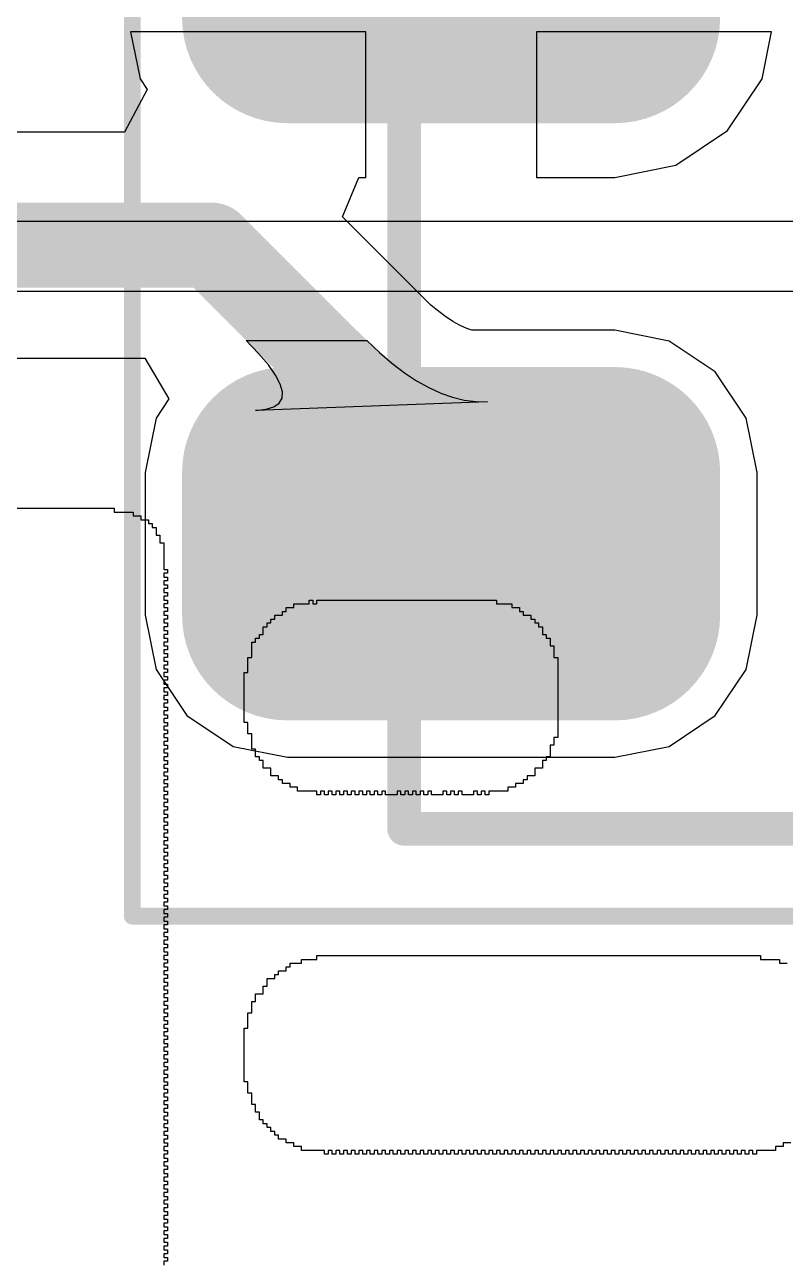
# Model space of a CAD drawing. Header units: millimetres. Extents: x 0 to 168, y 0 to 109.
# Drawn here: x 122.779 to 125.044, y 70.635 to 74.327 of the extents above; entities that cross this region are included whole.
import ezdxf

# ---------------------------------------------------------------- set-up
doc = ezdxf.new("R2010")
doc.units = ezdxf.units.MM
for name, color, linetype in [('BottomLayer', 5, 'Continuous'), ('BottomOverlay', 54, 'Continuous'), ('Mechanical13', 56, 'Continuous'), ('Mechanical15', 56, 'Continuous'), ('TopLayer', 1, 'Continuous'), ('TopPaste', 8, 'Continuous'), ('TopSolder', 216, 'Continuous')]:
    doc.layers.add(name, color=color, linetype=linetype)

# ---------------------------------------------------------------- blocks, each defined once
blk = doc.blocks.new('WS2812B_M____102')
at = {"layer": 'TopLayer'}
h = blk.add_hatch(color=1, dxfattribs=at)
edge = h.paths.add_edge_path()
edge.add_arc((1.1125, 0.6775), 0.2125, 180, 270)
edge.add_line((1.1125, 0.465), (2.0875, 0.465))
edge.add_arc((2.0875, 0.6775), 0.2125, 270, 360)
edge.add_line((2.3, 0.6775), (2.3, 1.1025))
edge.add_arc((2.0875, 1.1025), 0.2125, 0, 90)
edge.add_line((2.0875, 1.315), (1.1125, 1.315))
edge.add_arc((1.1125, 1.1025), 0.2125, 90, 180)
edge.add_line((0.9, 1.1025), (0.9, 0.6775))
h = blk.add_hatch(color=1, dxfattribs=at)
edge = h.paths.add_edge_path()
edge.add_arc((1.1125, -1.1025), 0.2125, 180, 270)
edge.add_line((1.1125, -1.315), (2.0875, -1.315))
edge.add_arc((2.0875, -1.1025), 0.2125, 270, 360)
edge.add_line((2.3, -1.1025), (2.3, -0.6775))
edge.add_arc((2.0875, -0.6775), 0.2125, 0, 90)
edge.add_line((2.0875, -0.465), (1.1125, -0.465))
edge.add_arc((1.1125, -0.6775), 0.2125, 90, 180)
edge.add_line((0.9, -0.6775), (0.9, -1.1025))
at = {"layer": 'TopPaste'}
h = blk.add_hatch(color=8, dxfattribs=at)
edge = h.paths.add_edge_path()
edge.add_arc((1.1125, 0.6775), 0.2125, 180, 270)
edge.add_line((1.1125, 0.465), (2.0875, 0.465))
edge.add_arc((2.0875, 0.6775), 0.2125, 270, 360)
edge.add_line((2.3, 0.6775), (2.3, 1.1025))
edge.add_arc((2.0875, 1.1025), 0.2125, 0, 90)
edge.add_line((2.0875, 1.315), (1.1125, 1.315))
edge.add_arc((1.1125, 1.1025), 0.2125, 90, 180)
edge.add_line((0.9, 1.1025), (0.9, 0.6775))
h = blk.add_hatch(color=8, dxfattribs=at)
edge = h.paths.add_edge_path()
edge.add_arc((1.1125, -1.1025), 0.2125, 180, 270)
edge.add_line((1.1125, -1.315), (2.0875, -1.315))
edge.add_arc((2.0875, -1.1025), 0.2125, 270, 360)
edge.add_line((2.3, -1.1025), (2.3, -0.6775))
edge.add_arc((2.0875, -0.6775), 0.2125, 0, 90)
edge.add_line((2.0875, -0.465), (1.1125, -0.465))
edge.add_arc((1.1125, -0.6775), 0.2125, 90, 180)
edge.add_line((0.9, -0.6775), (0.9, -1.1025))
at = {"layer": 'TopSolder'}
h = blk.add_hatch(color=216, dxfattribs=at)
edge = h.paths.add_edge_path()
edge.add_arc((1.1125, 0.6775), 0.3141, 180, 270)
edge.add_line((1.1125, 0.3634), (2.0875, 0.3634))
edge.add_arc((2.0875, 0.6775), 0.3141, 270, 360)
edge.add_line((2.4016, 0.6775), (2.4016, 1.1025))
edge.add_arc((2.0875, 1.1025), 0.3141, 0, 90)
edge.add_line((2.0875, 1.4166), (1.1125, 1.4166))
edge.add_arc((1.1125, 1.1025), 0.3141, 90, 180)
edge.add_line((0.7984, 1.1025), (0.7984, 0.6775))
h = blk.add_hatch(color=216, dxfattribs=at)
edge = h.paths.add_edge_path()
edge.add_arc((1.1125, -1.1025), 0.3141, 180, 270)
edge.add_line((1.1125, -1.4166), (2.0875, -1.4166))
edge.add_arc((2.0875, -1.1025), 0.3141, 270, 360)
edge.add_line((2.4016, -1.1025), (2.4016, -0.6775))
edge.add_arc((2.0875, -0.6775), 0.3141, 0, 90)
edge.add_line((2.0875, -0.3634), (1.1125, -0.3634))
edge.add_arc((1.1125, -0.6775), 0.3141, 90, 180)
edge.add_line((0.7984, -0.6775), (0.7984, -1.1025))
at = {"layer": 'Mechanical13', "const_width": 0.1}
for points in [[(1.74, 1.74), (-1.74, 1.74)], [(1.74, 1.74), (1.74, -1.74)]]:
    blk.add_lwpolyline(points, dxfattribs=at)
at = {"layer": 'Mechanical13', "const_width": 0.05}
blk.add_lwpolyline([(1.715, 1.74, 1), (1.765, 1.74, 1)], format="xyb", close=True, dxfattribs=at)
blk.add_lwpolyline([(1.715, 1.74, 1), (1.765, 1.74, 1)], format="xyb", close=True, dxfattribs=at)
at = {"layer": 'Mechanical15', "const_width": 0.05}
for points in [[(2.55, 2), (-2.55, 2)], [(2.55, 2), (2.55, -2)]]:
    blk.add_lwpolyline(points, dxfattribs=at)
at = {"layer": 'Mechanical15', "const_width": 0.025}
blk.add_lwpolyline([(2.5375, 2, 1), (2.5625, 2, 1)], format="xyb", close=True, dxfattribs=at)
blk.add_lwpolyline([(2.5375, 2, 1), (2.5625, 2, 1)], format="xyb", close=True, dxfattribs=at)

msp = doc.modelspace()

# ---------------------------------------------------------------- linework, layer by layer
at = {"layer": 'BottomLayer'}
for p, q in [((136.3402, 73.7402), (112.141, 73.7402)), ((112.141, 73.533), (148.59, 73.533))]:
    msp.add_line(p, q, dxfattribs=at)
at = {"layer": 'BottomOverlay'}
for p, q in [((121.9626, 72.8856), (123.0449, 72.8856)), ((123.0449, 72.8856), (123.0449, 72.8742)), ((123.0449, 72.8742), (123.1019, 72.8742)), ((123.1019, 72.8742), (123.1019, 72.8628)), ((123.1019, 72.8628), (123.1247, 72.8628)), ((123.1247, 72.8628), (123.1247, 72.8514)), ((123.1247, 72.8514), (123.1474, 72.8514)), ((123.1474, 72.8514), (123.1474, 72.84)), ((123.1474, 72.84), (123.1588, 72.84)), ((123.1588, 72.84), (123.1588, 72.8287)), ((123.1588, 72.8287), (123.1702, 72.8287)), ((123.1702, 72.8287), (123.1702, 72.8173)), ((123.1702, 72.8173), (123.1702, 72.8059)), ((123.1702, 72.8059), (123.1816, 72.8059)), ((123.1816, 72.8059), (123.1816, 72.7945)), ((123.1816, 72.7945), (123.1816, 72.7831)), ((123.1816, 72.7831), (123.193, 72.7831)), ((123.193, 72.7831), (123.193, 72.7717)), ((123.193, 72.7717), (123.193, 72.7603)), ((123.193, 72.7603), (123.193, 72.7489)), ((123.193, 72.7489), (123.193, 72.7375)), ((123.193, 72.7375), (123.193, 72.7261)), ((123.193, 72.7261), (123.193, 72.7147)), ((123.193, 72.7147), (123.193, 72.7033)), ((123.193, 72.7033), (123.2044, 72.7033)), ((123.2044, 72.6919), (123.193, 72.6919)), ((123.193, 72.6919), (123.193, 72.6805)), ((123.2044, 72.7033), (123.2044, 72.6919)), ((123.193, 72.6805), (123.2044, 72.6805)), ((123.2044, 72.6692), (123.193, 72.6692)), ((123.193, 72.6692), (123.193, 72.6578)), ((123.193, 72.6578), (123.2044, 72.6578)), ((123.2044, 72.6464), (123.193, 72.6464)), ((123.193, 72.6464), (123.193, 72.635)), ((123.2044, 72.6805), (123.2044, 72.6692)), ((123.2044, 72.6578), (123.2044, 72.6464)), ((123.193, 72.635), (123.2044, 72.635)), ((123.2044, 72.6236), (123.193, 72.6236)), ((123.193, 72.6236), (123.193, 72.6122)), ((123.193, 72.6122), (123.2044, 72.6122)), ((123.2044, 72.635), (123.2044, 72.6236)), ((123.2044, 72.6122), (123.2044, 72.6008)), ((123.626, 72.6008), (123.626, 72.6122)), ((123.626, 72.6122), (123.6374, 72.6122)), ((123.6374, 72.6122), (123.6374, 72.6008)), ((123.6488, 72.6008), (123.6488, 72.6122)), ((123.6488, 72.6122), (124.1842, 72.6122)), ((124.1842, 72.6122), (124.1842, 72.6008)), ((123.2044, 72.6008), (123.193, 72.6008)), ((123.193, 72.6008), (123.193, 72.5894)), ((123.193, 72.5894), (123.2044, 72.5894)), ((123.2044, 72.578), (123.193, 72.578)), ((123.193, 72.578), (123.193, 72.5666)), ((123.2044, 72.5894), (123.2044, 72.578)), ((123.5462, 72.5666), (123.5462, 72.578)), ((123.5462, 72.578), (123.5576, 72.578)), ((123.5576, 72.578), (123.5576, 72.5894)), ((123.5576, 72.5894), (123.5804, 72.5894)), ((123.5804, 72.5894), (123.5804, 72.6008)), ((123.5804, 72.6008), (123.626, 72.6008)), ((123.6374, 72.6008), (123.6488, 72.6008)), ((124.1842, 72.6008), (124.2298, 72.6008)), ((124.2298, 72.6008), (124.2298, 72.5894)), ((124.2298, 72.5894), (124.2526, 72.5894)), ((124.2526, 72.5894), (124.2526, 72.578)), ((124.2526, 72.578), (124.264, 72.578)), ((124.264, 72.578), (124.264, 72.5666)), ((123.193, 72.5666), (123.2044, 72.5666)), ((123.2044, 72.5552), (123.193, 72.5552)), ((123.193, 72.5552), (123.193, 72.5438)), ((123.193, 72.5438), (123.2044, 72.5438)), ((123.2044, 72.5666), (123.2044, 72.5552)), ((123.2044, 72.5438), (123.2044, 72.5324)), ((123.5006, 72.5324), (123.5006, 72.5438)), ((123.5006, 72.5438), (123.512, 72.5438)), ((123.512, 72.5438), (123.512, 72.5552)), ((123.512, 72.5552), (123.5234, 72.5552)), ((123.5234, 72.5552), (123.5234, 72.5666)), ((123.5234, 72.5666), (123.5462, 72.5666)), ((124.264, 72.5666), (124.2868, 72.5666)), ((124.2868, 72.5666), (124.2868, 72.5552)), ((124.2868, 72.5552), (124.2982, 72.5552)), ((124.2982, 72.5552), (124.2982, 72.5438)), ((124.2982, 72.5438), (124.3096, 72.5438)), ((124.3096, 72.5438), (124.3096, 72.5324)), ((123.2044, 72.5324), (123.193, 72.5324)), ((123.193, 72.5324), (123.193, 72.521)), ((123.193, 72.521), (123.2044, 72.521)), ((123.2044, 72.5096), (123.193, 72.5096)), ((123.193, 72.5096), (123.193, 72.4983)), ((123.193, 72.4983), (123.2044, 72.4983)), ((123.2044, 72.521), (123.2044, 72.5096)), ((123.2044, 72.4983), (123.2044, 72.4869)), ((123.4665, 72.4869), (123.4665, 72.4983)), ((123.4665, 72.4983), (123.4779, 72.4983)), ((123.4779, 72.4983), (123.4779, 72.5096)), ((123.4779, 72.5096), (123.4892, 72.5096)), ((123.4892, 72.521), (123.4892, 72.5324)), ((123.4892, 72.5324), (123.5006, 72.5324)), ((123.4892, 72.5096), (123.4892, 72.521)), ((124.3096, 72.5324), (124.321, 72.5324)), ((124.321, 72.5324), (124.321, 72.521)), ((124.321, 72.521), (124.321, 72.5096)), ((124.321, 72.5096), (124.3323, 72.5096)), ((124.3323, 72.5096), (124.3323, 72.4983)), ((124.3323, 72.4983), (124.3437, 72.4983)), ((124.3437, 72.4983), (124.3437, 72.4869)), ((123.2044, 72.4869), (123.193, 72.4869)), ((123.193, 72.4869), (123.193, 72.4755)), ((123.193, 72.4755), (123.2044, 72.4755)), ((123.2044, 72.4641), (123.193, 72.4641)), ((123.193, 72.4641), (123.193, 72.4527)), ((123.2044, 72.4755), (123.2044, 72.4641)), ((123.4551, 72.4755), (123.4551, 72.4869)), ((123.4551, 72.4869), (123.4665, 72.4869)), ((123.4551, 72.4641), (123.4551, 72.4755)), ((123.4551, 72.4527), (123.4551, 72.4641)), ((124.3437, 72.4869), (124.3437, 72.4755)), ((124.3437, 72.4755), (124.3551, 72.4755)), ((124.3551, 72.4755), (124.3551, 72.4641)), ((124.3551, 72.4641), (124.3551, 72.4527)), ((123.193, 72.4527), (123.2044, 72.4527)), ((123.2044, 72.4413), (123.193, 72.4413)), ((123.193, 72.4413), (123.193, 72.4299)), ((123.193, 72.4299), (123.2044, 72.4299)), ((123.2044, 72.4527), (123.2044, 72.4413)), ((123.2044, 72.4299), (123.2044, 72.4185)), ((123.4437, 72.4299), (123.4437, 72.4413)), ((123.4437, 72.4413), (123.4551, 72.4413)), ((123.4437, 72.4185), (123.4437, 72.4299)), ((123.4551, 72.4413), (123.4551, 72.4527)), ((124.3551, 72.4527), (124.3551, 72.4413)), ((124.3551, 72.4413), (124.3665, 72.4413)), ((124.3665, 72.4413), (124.3665, 72.4299)), ((124.3665, 72.4299), (124.3665, 72.4185)), ((123.2044, 72.4185), (123.193, 72.4185)), ((123.193, 72.4185), (123.193, 72.4071)), ((123.193, 72.4071), (123.2044, 72.4071)), ((123.2044, 72.3957), (123.193, 72.3957)), ((123.193, 72.3957), (123.193, 72.3843)), ((123.2044, 72.4071), (123.2044, 72.3957)), ((123.4323, 72.3843), (123.4323, 72.3957)), ((123.4323, 72.3957), (123.4437, 72.3957)), ((123.4437, 72.4071), (123.4437, 72.4185)), ((123.4437, 72.3957), (123.4437, 72.4071)), ((124.3665, 72.4185), (124.3665, 72.4071)), ((124.3665, 72.4071), (124.3665, 72.3957)), ((124.3665, 72.3957), (124.3665, 72.3843)), ((123.193, 72.3843), (123.2044, 72.3843)), ((123.2044, 72.3729), (123.193, 72.3729)), ((123.193, 72.3729), (123.193, 72.3615)), ((123.193, 72.3615), (123.2044, 72.3615)), ((123.2044, 72.3501), (123.193, 72.3501)), ((123.193, 72.3501), (123.193, 72.3387)), ((123.2044, 72.3843), (123.2044, 72.3729)), ((123.2044, 72.3615), (123.2044, 72.3501)), ((123.4323, 72.3729), (123.4323, 72.3843)), ((123.4323, 72.3615), (123.4323, 72.3729)), ((123.4323, 72.3501), (123.4323, 72.3615)), ((123.4323, 72.3387), (123.4323, 72.3501)), ((124.3665, 72.3843), (124.3665, 72.3729)), ((124.3665, 72.3729), (124.3665, 72.3615)), ((124.3665, 72.3615), (124.3665, 72.3501)), ((124.3665, 72.3501), (124.3665, 72.3387)), ((123.193, 72.3387), (123.2044, 72.3387)), ((123.2044, 72.3274), (123.193, 72.3274)), ((123.193, 72.3274), (123.193, 72.316)), ((123.193, 72.316), (123.2044, 72.316)), ((123.2044, 72.3387), (123.2044, 72.3274)), ((123.2044, 72.316), (123.2044, 72.3046)), ((123.4323, 72.3274), (123.4323, 72.3387)), ((123.4323, 72.316), (123.4323, 72.3274)), ((123.4323, 72.3046), (123.4323, 72.316)), ((124.3665, 72.3387), (124.3665, 72.3274)), ((124.3665, 72.3274), (124.3665, 72.316)), ((124.3665, 72.316), (124.3665, 72.3046)), ((123.2044, 72.3046), (123.193, 72.3046)), ((123.193, 72.3046), (123.193, 72.2932)), ((123.193, 72.2932), (123.2044, 72.2932)), ((123.2044, 72.2818), (123.193, 72.2818)), ((123.193, 72.2818), (123.193, 72.2704)), ((123.2044, 72.2932), (123.2044, 72.2818)), ((123.4323, 72.2932), (123.4323, 72.3046)), ((123.4323, 72.2818), (123.4323, 72.2932)), ((123.4323, 72.2704), (123.4323, 72.2818)), ((124.3665, 72.3046), (124.3665, 72.2932)), ((124.3665, 72.2932), (124.3665, 72.2818)), ((124.3665, 72.2818), (124.3665, 72.2704)), ((123.193, 72.2704), (123.2044, 72.2704)), ((123.2044, 72.259), (123.193, 72.259)), ((123.193, 72.259), (123.193, 72.2476)), ((123.193, 72.2476), (123.2044, 72.2476)), ((123.2044, 72.2704), (123.2044, 72.259)), ((123.2044, 72.2476), (123.2044, 72.2362)), ((123.4323, 72.259), (123.4323, 72.2704)), ((123.4323, 72.2476), (123.4323, 72.259)), ((123.4437, 72.2476), (123.4323, 72.2476)), ((123.4437, 72.2362), (123.4437, 72.2476)), ((124.3665, 72.2704), (124.3665, 72.259)), ((124.3665, 72.259), (124.3665, 72.2476)), ((124.3665, 72.2476), (124.3665, 72.2362)), ((123.2044, 72.2362), (123.193, 72.2362)), ((123.193, 72.2362), (123.193, 72.2248)), ((123.193, 72.2248), (123.2044, 72.2248)), ((123.2044, 72.2134), (123.193, 72.2134)), ((123.193, 72.2134), (123.193, 72.202)), ((123.193, 72.202), (123.2044, 72.202)), ((123.2044, 72.2248), (123.2044, 72.2134)), ((123.2044, 72.202), (123.2044, 72.1906)), ((123.4437, 72.2248), (123.4437, 72.2362)), ((123.4437, 72.2134), (123.4437, 72.2248)), ((123.4551, 72.2134), (123.4437, 72.2134)), ((123.4551, 72.202), (123.4551, 72.2134)), ((123.4551, 72.1906), (123.4551, 72.202)), ((124.3665, 72.202), (124.3551, 72.202)), ((124.3551, 72.202), (124.3551, 72.1906)), ((124.3665, 72.2362), (124.3665, 72.2248)), ((124.3665, 72.2248), (124.3665, 72.2134)), ((124.3665, 72.2134), (124.3665, 72.202)), ((123.2044, 72.1906), (123.193, 72.1906)), ((123.193, 72.1906), (123.193, 72.1792)), ((123.193, 72.1792), (123.2044, 72.1792)), ((123.2044, 72.1678), (123.193, 72.1678)), ((123.193, 72.1678), (123.193, 72.1565)), ((123.2044, 72.1792), (123.2044, 72.1678)), ((123.4551, 72.1792), (123.4551, 72.1906)), ((123.4551, 72.1678), (123.4551, 72.1792)), ((123.4665, 72.1678), (123.4551, 72.1678)), ((123.4665, 72.1565), (123.4665, 72.1678)), ((124.3551, 72.1792), (124.3437, 72.1792)), ((124.3437, 72.1792), (124.3437, 72.1678)), ((124.3437, 72.1678), (124.3437, 72.1565)), ((124.3551, 72.1906), (124.3551, 72.1792)), ((123.193, 72.1565), (123.2044, 72.1565)), ((123.2044, 72.1451), (123.193, 72.1451)), ((123.193, 72.1451), (123.193, 72.1337)), ((123.193, 72.1337), (123.2044, 72.1337)), ((123.2044, 72.1565), (123.2044, 72.1451)), ((123.2044, 72.1337), (123.2044, 72.1223)), ((123.4665, 72.1451), (123.4665, 72.1565)), ((123.4779, 72.1451), (123.4665, 72.1451)), ((123.4779, 72.1337), (123.4779, 72.1451)), ((123.4892, 72.1337), (123.4779, 72.1337)), ((123.4892, 72.1223), (123.4892, 72.1337)), ((124.3323, 72.1337), (124.321, 72.1337)), ((124.321, 72.1337), (124.321, 72.1223)), ((124.3437, 72.1451), (124.3323, 72.1451)), ((124.3323, 72.1451), (124.3323, 72.1337)), ((124.3437, 72.1565), (124.3437, 72.1451)), ((123.2044, 72.1223), (123.193, 72.1223)), ((123.193, 72.1223), (123.193, 72.1109)), ((123.193, 72.1109), (123.2044, 72.1109)), ((123.2044, 72.0995), (123.193, 72.0995)), ((123.193, 72.0995), (123.193, 72.0881)), ((123.2044, 72.1109), (123.2044, 72.0995)), ((123.4892, 72.1109), (123.4892, 72.1223)), ((123.512, 72.1109), (123.4892, 72.1109)), ((123.512, 72.0995), (123.512, 72.1109)), ((123.512, 72.0881), (123.512, 72.0995)), ((124.321, 72.1109), (124.2982, 72.1109)), ((124.2982, 72.1109), (124.2982, 72.0995)), ((124.2982, 72.0995), (124.2982, 72.0881)), ((124.321, 72.1223), (124.321, 72.1109)), ((123.193, 72.0881), (123.2044, 72.0881)), ((123.2044, 72.0767), (123.193, 72.0767)), ((123.193, 72.0767), (123.193, 72.0653)), ((123.193, 72.0653), (123.2044, 72.0653)), ((123.2044, 72.0539), (123.193, 72.0539)), ((123.193, 72.0539), (123.193, 72.0425)), ((123.2044, 72.0881), (123.2044, 72.0767)), ((123.2044, 72.0653), (123.2044, 72.0539)), ((123.5348, 72.0881), (123.512, 72.0881)), ((123.5348, 72.0767), (123.5348, 72.0881)), ((123.5462, 72.0767), (123.5348, 72.0767)), ((123.5462, 72.0653), (123.5462, 72.0767)), ((123.569, 72.0653), (123.5462, 72.0653)), ((123.569, 72.0539), (123.569, 72.0653)), ((123.5918, 72.0539), (123.569, 72.0539)), ((123.5918, 72.0425), (123.5918, 72.0539)), ((124.2412, 72.0539), (124.2184, 72.0539)), ((124.2184, 72.0539), (124.2184, 72.0425)), ((124.264, 72.0653), (124.2412, 72.0653)), ((124.2412, 72.0653), (124.2412, 72.0539)), ((124.2754, 72.0767), (124.264, 72.0767)), ((124.264, 72.0767), (124.264, 72.0653)), ((124.2982, 72.0881), (124.2754, 72.0881)), ((124.2754, 72.0881), (124.2754, 72.0767)), ((123.193, 72.0425), (123.2044, 72.0425)), ((123.2044, 72.0311), (123.193, 72.0311)), ((123.193, 72.0311), (123.193, 72.0197)), ((123.193, 72.0197), (123.2044, 72.0197)), ((123.2044, 72.0425), (123.2044, 72.0311)), ((123.2044, 72.0197), (123.2044, 72.0083)), ((123.6488, 72.0425), (123.5918, 72.0425)), ((123.6488, 72.0311), (123.6488, 72.0425)), ((123.6601, 72.0311), (123.6488, 72.0311)), ((123.6715, 72.0425), (123.6601, 72.0425)), ((123.6601, 72.0425), (123.6601, 72.0311)), ((123.6715, 72.0311), (123.6715, 72.0425)), ((123.6829, 72.0311), (123.6715, 72.0311)), ((123.6943, 72.0425), (123.6829, 72.0425)), ((123.6829, 72.0425), (123.6829, 72.0311)), ((123.6943, 72.0311), (123.6943, 72.0425)), ((123.7057, 72.0311), (123.6943, 72.0311)), ((123.7171, 72.0425), (123.7057, 72.0425)), ((123.7057, 72.0425), (123.7057, 72.0311)), ((123.7171, 72.0311), (123.7171, 72.0425)), ((123.7285, 72.0311), (123.7171, 72.0311)), ((123.7399, 72.0425), (123.7285, 72.0425)), ((123.7285, 72.0425), (123.7285, 72.0311)), ((123.7399, 72.0311), (123.7399, 72.0425)), ((123.7513, 72.0311), (123.7399, 72.0311)), ((123.7627, 72.0425), (123.7513, 72.0425)), ((123.7513, 72.0425), (123.7513, 72.0311)), ((123.7627, 72.0311), (123.7627, 72.0425)), ((123.7741, 72.0311), (123.7627, 72.0311)), ((123.7855, 72.0425), (123.7741, 72.0425)), ((123.7741, 72.0425), (123.7741, 72.0311)), ((123.7855, 72.0311), (123.7855, 72.0425)), ((123.7969, 72.0311), (123.7855, 72.0311)), ((123.8083, 72.0425), (123.7969, 72.0425)), ((123.7969, 72.0425), (123.7969, 72.0311)), ((123.8083, 72.0311), (123.8083, 72.0425)), ((123.8196, 72.0311), (123.8083, 72.0311)), ((123.831, 72.0425), (123.8196, 72.0425)), ((123.8196, 72.0425), (123.8196, 72.0311)), ((123.831, 72.0311), (123.831, 72.0425)), ((123.8424, 72.0311), (123.831, 72.0311)), ((123.8538, 72.0425), (123.8424, 72.0425)), ((123.8424, 72.0425), (123.8424, 72.0311)), ((123.8538, 72.0311), (123.8538, 72.0425)), ((123.888, 72.0311), (123.8538, 72.0311)), ((123.8994, 72.0425), (123.888, 72.0425)), ((123.888, 72.0425), (123.888, 72.0311)), ((123.8994, 72.0311), (123.8994, 72.0425)), ((123.9108, 72.0311), (123.8994, 72.0311)), ((123.9222, 72.0425), (123.9108, 72.0425)), ((123.9108, 72.0425), (123.9108, 72.0311)), ((123.9222, 72.0311), (123.9222, 72.0425)), ((123.9336, 72.0311), (123.9222, 72.0311)), ((123.945, 72.0425), (123.9336, 72.0425)), ((123.9336, 72.0425), (123.9336, 72.0311)), ((123.945, 72.0311), (123.945, 72.0425)), ((123.9564, 72.0311), (123.945, 72.0311)), ((123.9678, 72.0425), (123.9564, 72.0425)), ((123.9564, 72.0425), (123.9564, 72.0311)), ((123.9678, 72.0311), (123.9678, 72.0425)), ((123.9792, 72.0311), (123.9678, 72.0311)), ((123.9905, 72.0425), (123.9792, 72.0425)), ((123.9792, 72.0425), (123.9792, 72.0311)), ((123.9905, 72.0311), (123.9905, 72.0425)), ((124.0247, 72.0311), (123.9905, 72.0311)), ((124.0361, 72.0425), (124.0247, 72.0425)), ((124.0247, 72.0425), (124.0247, 72.0311)), ((124.0361, 72.0311), (124.0361, 72.0425)), ((124.0475, 72.0311), (124.0361, 72.0311)), ((124.0589, 72.0425), (124.0475, 72.0425)), ((124.0475, 72.0425), (124.0475, 72.0311)), ((124.0589, 72.0311), (124.0589, 72.0425)), ((124.0703, 72.0311), (124.0589, 72.0311)), ((124.0817, 72.0425), (124.0703, 72.0425)), ((124.0703, 72.0425), (124.0703, 72.0311)), ((124.0817, 72.0311), (124.0817, 72.0425)), ((124.1159, 72.0311), (124.0817, 72.0311)), ((124.1273, 72.0425), (124.1159, 72.0425)), ((124.1159, 72.0425), (124.1159, 72.0311)), ((124.1273, 72.0311), (124.1273, 72.0425)), ((124.1387, 72.0311), (124.1273, 72.0311)), ((124.1501, 72.0425), (124.1387, 72.0425)), ((124.1387, 72.0425), (124.1387, 72.0311)), ((124.1501, 72.0311), (124.1501, 72.0425)), ((124.1614, 72.0311), (124.1501, 72.0311)), ((124.2184, 72.0425), (124.1614, 72.0425)), ((124.1614, 72.0425), (124.1614, 72.0311)), ((123.2044, 72.0083), (123.193, 72.0083)), ((123.193, 72.0083), (123.193, 71.997)), ((123.193, 71.997), (123.2044, 71.997)), ((123.2044, 71.9856), (123.193, 71.9856)), ((123.193, 71.9856), (123.193, 71.9742)), ((123.2044, 71.997), (123.2044, 71.9856)), ((123.193, 71.9742), (123.2044, 71.9742)), ((123.2044, 71.9628), (123.193, 71.9628)), ((123.193, 71.9628), (123.193, 71.9514)), ((123.193, 71.9514), (123.2044, 71.9514)), ((123.2044, 71.9742), (123.2044, 71.9628)), ((123.2044, 71.9514), (123.2044, 71.94)), ((123.2044, 71.94), (123.193, 71.94)), ((123.193, 71.94), (123.193, 71.9286)), ((123.193, 71.9286), (123.2044, 71.9286)), ((123.2044, 71.9172), (123.193, 71.9172)), ((123.193, 71.9172), (123.193, 71.9058)), ((123.2044, 71.9286), (123.2044, 71.9172)), ((123.193, 71.9058), (123.2044, 71.9058)), ((123.2044, 71.8944), (123.193, 71.8944)), ((123.193, 71.8944), (123.193, 71.883)), ((123.193, 71.883), (123.2044, 71.883)), ((123.2044, 71.8716), (123.193, 71.8716)), ((123.193, 71.8716), (123.193, 71.8602)), ((123.2044, 71.9058), (123.2044, 71.8944)), ((123.2044, 71.883), (123.2044, 71.8716)), ((123.193, 71.8602), (123.2044, 71.8602)), ((123.2044, 71.8488), (123.193, 71.8488)), ((123.193, 71.8488), (123.193, 71.8374)), ((123.193, 71.8374), (123.2044, 71.8374)), ((123.2044, 71.8602), (123.2044, 71.8488)), ((123.2044, 71.8374), (123.2044, 71.8261)), ((123.2044, 71.8261), (123.193, 71.8261)), ((123.193, 71.8261), (123.193, 71.8147)), ((123.193, 71.8147), (123.2044, 71.8147)), ((123.2044, 71.8033), (123.193, 71.8033)), ((123.193, 71.8033), (123.193, 71.7919)), ((123.2044, 71.8147), (123.2044, 71.8033)), ((123.193, 71.7919), (123.2044, 71.7919)), ((123.2044, 71.7805), (123.193, 71.7805)), ((123.193, 71.7805), (123.193, 71.7691)), ((123.193, 71.7691), (123.2044, 71.7691)), ((123.2044, 71.7919), (123.2044, 71.7805)), ((123.2044, 71.7691), (123.2044, 71.7577)), ((123.2044, 71.7577), (123.193, 71.7577)), ((123.193, 71.7577), (123.193, 71.7463)), ((123.193, 71.7463), (123.2044, 71.7463)), ((123.2044, 71.7349), (123.193, 71.7349)), ((123.193, 71.7349), (123.193, 71.7235)), ((123.193, 71.7235), (123.2044, 71.7235)), ((123.2044, 71.7463), (123.2044, 71.7349)), ((123.2044, 71.7235), (123.2044, 71.7121)), ((123.2044, 71.7121), (123.193, 71.7121)), ((123.193, 71.7121), (123.193, 71.7007)), ((123.193, 71.7007), (123.2044, 71.7007)), ((123.2044, 71.6893), (123.193, 71.6893)), ((123.193, 71.6893), (123.193, 71.6779)), ((123.2044, 71.7007), (123.2044, 71.6893)), ((123.193, 71.6779), (123.2044, 71.6779)), ((123.2044, 71.6665), (123.193, 71.6665)), ((123.193, 71.6665), (123.193, 71.6552)), ((123.193, 71.6552), (123.2044, 71.6552)), ((123.2044, 71.6779), (123.2044, 71.6665)), ((123.2044, 71.6552), (123.2044, 71.6438)), ((123.2044, 71.6438), (123.193, 71.6438)), ((123.193, 71.6438), (123.193, 71.6324)), ((123.193, 71.6324), (123.2044, 71.6324)), ((123.2044, 71.621), (123.193, 71.621)), ((123.193, 71.621), (123.193, 71.6096)), ((123.2044, 71.6324), (123.2044, 71.621)), ((123.193, 71.6096), (123.2044, 71.6096)), ((123.2044, 71.5982), (123.193, 71.5982)), ((123.193, 71.5982), (123.193, 71.5868)), ((123.193, 71.5868), (123.2044, 71.5868)), ((123.2044, 71.5754), (123.193, 71.5754)), ((123.193, 71.5754), (123.193, 71.564)), ((123.2044, 71.6096), (123.2044, 71.5982)), ((123.2044, 71.5868), (123.2044, 71.5754)), ((123.193, 71.564), (123.2044, 71.564)), ((123.2044, 71.5526), (123.193, 71.5526)), ((123.193, 71.5526), (123.193, 71.5412)), ((123.193, 71.5412), (123.2044, 71.5412)), ((123.2044, 71.564), (123.2044, 71.5526)), ((123.2044, 71.5412), (123.2044, 71.5298)), ((123.6032, 71.5298), (123.6032, 71.5412)), ((123.6032, 71.5412), (123.6488, 71.5412)), ((123.6488, 71.5412), (123.6488, 71.5526)), ((123.6488, 71.5526), (124.9704, 71.5526)), ((124.9704, 71.5526), (124.9704, 71.5412)), ((124.9704, 71.5412), (125.0273, 71.5412)), ((125.0273, 71.5412), (125.0273, 71.5298)), ((123.2044, 71.5298), (123.193, 71.5298)), ((123.193, 71.5298), (123.193, 71.5184)), ((123.193, 71.5184), (123.2044, 71.5184)), ((123.2044, 71.507), (123.193, 71.507)), ((123.193, 71.507), (123.193, 71.4956)), ((123.2044, 71.5184), (123.2044, 71.507)), ((123.5348, 71.4956), (123.5348, 71.507)), ((123.5348, 71.507), (123.5576, 71.507)), ((123.5576, 71.507), (123.5576, 71.5184)), ((123.5576, 71.5184), (123.569, 71.5184)), ((123.569, 71.5184), (123.569, 71.5298)), ((123.569, 71.5298), (123.6032, 71.5298)), ((125.0273, 71.5298), (125.0501, 71.5298)), ((123.193, 71.4956), (123.2044, 71.4956)), ((123.2044, 71.4843), (123.193, 71.4843)), ((123.193, 71.4843), (123.193, 71.4729)), ((123.193, 71.4729), (123.2044, 71.4729)), ((123.2044, 71.4956), (123.2044, 71.4843)), ((123.2044, 71.4729), (123.2044, 71.4615)), ((123.5006, 71.4729), (123.5006, 71.4843)), ((123.5006, 71.4843), (123.5234, 71.4843)), ((123.5006, 71.4615), (123.5006, 71.4729)), ((123.5234, 71.4843), (123.5234, 71.4956)), ((123.5234, 71.4956), (123.5348, 71.4956)), ((123.2044, 71.4615), (123.193, 71.4615)), ((123.193, 71.4615), (123.193, 71.4501)), ((123.193, 71.4501), (123.2044, 71.4501)), ((123.2044, 71.4387), (123.193, 71.4387)), ((123.193, 71.4387), (123.193, 71.4273)), ((123.193, 71.4273), (123.2044, 71.4273)), ((123.2044, 71.4501), (123.2044, 71.4387)), ((123.2044, 71.4273), (123.2044, 71.4159)), ((123.4665, 71.4273), (123.4665, 71.4387)), ((123.4665, 71.4387), (123.4892, 71.4387)), ((123.4665, 71.4159), (123.4665, 71.4273)), ((123.4892, 71.4501), (123.4892, 71.4615)), ((123.4892, 71.4615), (123.5006, 71.4615)), ((123.4892, 71.4387), (123.4892, 71.4501)), ((123.2044, 71.4159), (123.193, 71.4159)), ((123.193, 71.4159), (123.193, 71.4045)), ((123.193, 71.4045), (123.2044, 71.4045)), ((123.2044, 71.3931), (123.193, 71.3931)), ((123.193, 71.3931), (123.193, 71.3817)), ((123.2044, 71.4045), (123.2044, 71.3931)), ((123.4551, 71.4045), (123.4551, 71.4159)), ((123.4551, 71.4159), (123.4665, 71.4159)), ((123.4551, 71.3931), (123.4551, 71.4045)), ((123.4551, 71.3817), (123.4551, 71.3931)), ((123.193, 71.3817), (123.2044, 71.3817)), ((123.2044, 71.3703), (123.193, 71.3703)), ((123.193, 71.3703), (123.193, 71.3589)), ((123.193, 71.3589), (123.2044, 71.3589)), ((123.2044, 71.3817), (123.2044, 71.3703)), ((123.2044, 71.3589), (123.2044, 71.3475)), ((123.4437, 71.3703), (123.4437, 71.3817)), ((123.4437, 71.3817), (123.4551, 71.3817)), ((123.4437, 71.3589), (123.4437, 71.3703)), ((123.4437, 71.3475), (123.4437, 71.3589)), ((123.2044, 71.3475), (123.193, 71.3475)), ((123.193, 71.3475), (123.193, 71.3361)), ((123.193, 71.3361), (123.2044, 71.3361)), ((123.2044, 71.3248), (123.193, 71.3248)), ((123.193, 71.3248), (123.193, 71.3134)), ((123.2044, 71.3361), (123.2044, 71.3248)), ((123.4323, 71.3248), (123.4323, 71.3361)), ((123.4323, 71.3361), (123.4437, 71.3361)), ((123.4323, 71.3134), (123.4323, 71.3248)), ((123.4437, 71.3361), (123.4437, 71.3475)), ((123.193, 71.3134), (123.2044, 71.3134)), ((123.2044, 71.302), (123.193, 71.302)), ((123.193, 71.302), (123.193, 71.2906)), ((123.193, 71.2906), (123.2044, 71.2906)), ((123.2044, 71.2792), (123.193, 71.2792)), ((123.193, 71.2792), (123.193, 71.2678)), ((123.2044, 71.3134), (123.2044, 71.302)), ((123.2044, 71.2906), (123.2044, 71.2792)), ((123.4323, 71.302), (123.4323, 71.3134)), ((123.4323, 71.2906), (123.4323, 71.302)), ((123.4323, 71.2792), (123.4323, 71.2906)), ((123.4323, 71.2678), (123.4323, 71.2792)), ((123.193, 71.2678), (123.2044, 71.2678)), ((123.2044, 71.2564), (123.193, 71.2564)), ((123.193, 71.2564), (123.193, 71.245)), ((123.193, 71.245), (123.2044, 71.245)), ((123.2044, 71.2678), (123.2044, 71.2564)), ((123.2044, 71.245), (123.2044, 71.2336)), ((123.4323, 71.2564), (123.4323, 71.2678)), ((123.4323, 71.245), (123.4323, 71.2564)), ((123.4323, 71.2336), (123.4323, 71.245)), ((123.2044, 71.2336), (123.193, 71.2336)), ((123.193, 71.2336), (123.193, 71.2222)), ((123.193, 71.2222), (123.2044, 71.2222)), ((123.2044, 71.2108), (123.193, 71.2108)), ((123.193, 71.2108), (123.193, 71.1994)), ((123.2044, 71.2222), (123.2044, 71.2108)), ((123.4323, 71.2222), (123.4323, 71.2336)), ((123.4323, 71.2108), (123.4323, 71.2222)), ((123.4323, 71.1994), (123.4323, 71.2108)), ((123.193, 71.1994), (123.2044, 71.1994)), ((123.2044, 71.188), (123.193, 71.188)), ((123.193, 71.188), (123.193, 71.1766)), ((123.193, 71.1766), (123.2044, 71.1766)), ((123.2044, 71.1994), (123.2044, 71.188)), ((123.2044, 71.1766), (123.2044, 71.1652)), ((123.4323, 71.188), (123.4323, 71.1994)), ((123.4323, 71.1766), (123.4323, 71.188)), ((123.4437, 71.1766), (123.4323, 71.1766)), ((123.4437, 71.1652), (123.4437, 71.1766)), ((123.2044, 71.1652), (123.193, 71.1652)), ((123.193, 71.1652), (123.193, 71.1539)), ((123.193, 71.1539), (123.2044, 71.1539)), ((123.2044, 71.1425), (123.193, 71.1425)), ((123.193, 71.1425), (123.193, 71.1311)), ((123.193, 71.1311), (123.2044, 71.1311)), ((123.2044, 71.1539), (123.2044, 71.1425)), ((123.2044, 71.1311), (123.2044, 71.1197)), ((123.4437, 71.1539), (123.4437, 71.1652)), ((123.4437, 71.1425), (123.4437, 71.1539)), ((123.4551, 71.1425), (123.4437, 71.1425)), ((123.4551, 71.1311), (123.4551, 71.1425)), ((123.4551, 71.1197), (123.4551, 71.1311)), ((123.2044, 71.1197), (123.193, 71.1197)), ((123.193, 71.1197), (123.193, 71.1083)), ((123.193, 71.1083), (123.2044, 71.1083)), ((123.2044, 71.0969), (123.193, 71.0969)), ((123.193, 71.0969), (123.193, 71.0855)), ((123.2044, 71.1083), (123.2044, 71.0969)), ((123.4551, 71.1083), (123.4551, 71.1197)), ((123.4665, 71.1083), (123.4551, 71.1083)), ((123.4665, 71.0969), (123.4665, 71.1083)), ((123.4665, 71.0855), (123.4665, 71.0969)), ((123.193, 71.0855), (123.2044, 71.0855)), ((123.2044, 71.0741), (123.193, 71.0741)), ((123.193, 71.0741), (123.193, 71.0627)), ((123.193, 71.0627), (123.2044, 71.0627)), ((123.2044, 71.0855), (123.2044, 71.0741)), ((123.2044, 71.0627), (123.2044, 71.0513)), ((123.4779, 71.0855), (123.4665, 71.0855)), ((123.4779, 71.0741), (123.4779, 71.0855)), ((123.4779, 71.0627), (123.4779, 71.0741)), ((123.4892, 71.0627), (123.4779, 71.0627)), ((123.4892, 71.0513), (123.4892, 71.0627)), ((123.2044, 71.0513), (123.193, 71.0513)), ((123.193, 71.0513), (123.193, 71.0399)), ((123.193, 71.0399), (123.2044, 71.0399)), ((123.2044, 71.0285), (123.193, 71.0285)), ((123.193, 71.0285), (123.193, 71.0171)), ((123.2044, 71.0399), (123.2044, 71.0285)), ((123.5006, 71.0513), (123.4892, 71.0513)), ((123.5006, 71.0399), (123.5006, 71.0513)), ((123.512, 71.0399), (123.5006, 71.0399)), ((123.512, 71.0285), (123.512, 71.0399)), ((123.5234, 71.0285), (123.512, 71.0285)), ((123.5234, 71.0171), (123.5234, 71.0285)), ((123.193, 71.0171), (123.2044, 71.0171)), ((123.2044, 71.0057), (123.193, 71.0057)), ((123.193, 71.0057), (123.193, 70.9943)), ((123.193, 70.9943), (123.2044, 70.9943)), ((123.2044, 71.0171), (123.2044, 71.0057)), ((123.2044, 70.9943), (123.2044, 70.983)), ((123.5348, 71.0171), (123.5234, 71.0171)), ((123.5348, 71.0057), (123.5348, 71.0171)), ((123.5576, 71.0057), (123.5348, 71.0057)), ((123.5576, 70.9943), (123.5576, 71.0057)), ((123.5804, 70.9943), (123.5576, 70.9943)), ((123.5804, 70.983), (123.5804, 70.9943)), ((125.0615, 70.9943), (125.0387, 70.9943)), ((125.0387, 70.9943), (125.0387, 70.983)), ((123.2044, 70.983), (123.193, 70.983)), ((123.193, 70.983), (123.193, 70.9716)), ((123.193, 70.9716), (123.2044, 70.9716)), ((123.2044, 70.9602), (123.193, 70.9602)), ((123.193, 70.9602), (123.193, 70.9488)), ((123.193, 70.9488), (123.2044, 70.9488)), ((123.2044, 70.9716), (123.2044, 70.9602)), ((123.2044, 70.9488), (123.2044, 70.9374)), ((123.6032, 70.983), (123.5804, 70.983)), ((123.6032, 70.9716), (123.6032, 70.983)), ((123.6715, 70.9716), (123.6032, 70.9716)), ((123.6715, 70.9602), (123.6715, 70.9716)), ((123.6829, 70.9602), (123.6715, 70.9602)), ((123.6943, 70.9716), (123.6829, 70.9716)), ((123.6829, 70.9716), (123.6829, 70.9602)), ((123.6943, 70.9602), (123.6943, 70.9716)), ((123.7057, 70.9602), (123.6943, 70.9602)), ((123.7171, 70.9716), (123.7057, 70.9716)), ((123.7057, 70.9716), (123.7057, 70.9602)), ((123.7171, 70.9602), (123.7171, 70.9716)), ((123.7285, 70.9602), (123.7171, 70.9602)), ((123.7399, 70.9716), (123.7285, 70.9716)), ((123.7285, 70.9716), (123.7285, 70.9602)), ((123.7399, 70.9602), (123.7399, 70.9716)), ((123.7513, 70.9602), (123.7399, 70.9602)), ((123.7627, 70.9716), (123.7513, 70.9716)), ((123.7513, 70.9716), (123.7513, 70.9602)), ((123.7627, 70.9602), (123.7627, 70.9716)), ((123.7741, 70.9602), (123.7627, 70.9602)), ((123.7855, 70.9716), (123.7741, 70.9716)), ((123.7741, 70.9716), (123.7741, 70.9602)), ((123.7855, 70.9602), (123.7855, 70.9716)), ((123.7969, 70.9602), (123.7855, 70.9602)), ((123.8083, 70.9716), (123.7969, 70.9716)), ((123.7969, 70.9716), (123.7969, 70.9602)), ((123.8083, 70.9602), (123.8083, 70.9716)), ((123.8196, 70.9602), (123.8083, 70.9602)), ((123.831, 70.9716), (123.8196, 70.9716)), ((123.8196, 70.9716), (123.8196, 70.9602)), ((123.831, 70.9602), (123.831, 70.9716)), ((123.8424, 70.9602), (123.831, 70.9602)), ((123.8538, 70.9716), (123.8424, 70.9716)), ((123.8424, 70.9716), (123.8424, 70.9602)), ((123.8538, 70.9602), (123.8538, 70.9716)), ((123.8652, 70.9602), (123.8538, 70.9602)), ((123.8766, 70.9716), (123.8652, 70.9716)), ((123.8652, 70.9716), (123.8652, 70.9602)), ((123.8766, 70.9602), (123.8766, 70.9716)), ((123.888, 70.9602), (123.8766, 70.9602)), ((123.8994, 70.9716), (123.888, 70.9716)), ((123.888, 70.9716), (123.888, 70.9602)), ((123.8994, 70.9602), (123.8994, 70.9716)), ((123.9108, 70.9602), (123.8994, 70.9602)), ((123.9222, 70.9716), (123.9108, 70.9716)), ((123.9108, 70.9716), (123.9108, 70.9602)), ((123.9222, 70.9602), (123.9222, 70.9716)), ((123.9336, 70.9602), (123.9222, 70.9602)), ((123.945, 70.9716), (123.9336, 70.9716)), ((123.9336, 70.9716), (123.9336, 70.9602)), ((123.945, 70.9602), (123.945, 70.9716)), ((123.9564, 70.9602), (123.945, 70.9602)), ((123.9678, 70.9716), (123.9564, 70.9716)), ((123.9564, 70.9716), (123.9564, 70.9602)), ((123.9678, 70.9602), (123.9678, 70.9716)), ((123.9792, 70.9602), (123.9678, 70.9602)), ((123.9905, 70.9716), (123.9792, 70.9716)), ((123.9792, 70.9716), (123.9792, 70.9602)), ((123.9905, 70.9602), (123.9905, 70.9716)), ((124.0019, 70.9602), (123.9905, 70.9602)), ((124.0133, 70.9716), (124.0019, 70.9716)), ((124.0019, 70.9716), (124.0019, 70.9602)), ((124.0133, 70.9602), (124.0133, 70.9716)), ((124.0247, 70.9602), (124.0133, 70.9602)), ((124.0361, 70.9716), (124.0247, 70.9716)), ((124.0247, 70.9716), (124.0247, 70.9602)), ((124.0361, 70.9602), (124.0361, 70.9716)), ((124.0475, 70.9602), (124.0361, 70.9602)), ((124.0589, 70.9716), (124.0475, 70.9716)), ((124.0475, 70.9716), (124.0475, 70.9602)), ((124.0589, 70.9602), (124.0589, 70.9716)), ((124.0703, 70.9602), (124.0589, 70.9602)), ((124.0817, 70.9716), (124.0703, 70.9716)), ((124.0703, 70.9716), (124.0703, 70.9602)), ((124.0817, 70.9602), (124.0817, 70.9716)), ((124.0931, 70.9602), (124.0817, 70.9602)), ((124.1045, 70.9716), (124.0931, 70.9716)), ((124.0931, 70.9716), (124.0931, 70.9602)), ((124.1045, 70.9602), (124.1045, 70.9716)), ((124.1159, 70.9602), (124.1045, 70.9602)), ((124.1273, 70.9716), (124.1159, 70.9716)), ((124.1159, 70.9716), (124.1159, 70.9602)), ((124.1273, 70.9602), (124.1273, 70.9716)), ((124.1387, 70.9602), (124.1273, 70.9602)), ((124.1501, 70.9716), (124.1387, 70.9716)), ((124.1387, 70.9716), (124.1387, 70.9602)), ((124.1501, 70.9602), (124.1501, 70.9716)), ((124.1614, 70.9602), (124.1501, 70.9602)), ((124.1728, 70.9716), (124.1614, 70.9716)), ((124.1614, 70.9716), (124.1614, 70.9602)), ((124.1728, 70.9602), (124.1728, 70.9716)), ((124.1842, 70.9602), (124.1728, 70.9602)), ((124.1956, 70.9716), (124.1842, 70.9716)), ((124.1842, 70.9716), (124.1842, 70.9602)), ((124.1956, 70.9602), (124.1956, 70.9716)), ((124.207, 70.9602), (124.1956, 70.9602)), ((124.2184, 70.9716), (124.207, 70.9716)), ((124.207, 70.9716), (124.207, 70.9602)), ((124.2184, 70.9602), (124.2184, 70.9716)), ((124.2298, 70.9602), (124.2184, 70.9602)), ((124.2412, 70.9716), (124.2298, 70.9716)), ((124.2298, 70.9716), (124.2298, 70.9602)), ((124.2412, 70.9602), (124.2412, 70.9716)), ((124.2526, 70.9602), (124.2412, 70.9602)), ((124.264, 70.9716), (124.2526, 70.9716)), ((124.2526, 70.9716), (124.2526, 70.9602)), ((124.264, 70.9602), (124.264, 70.9716)), ((124.2754, 70.9602), (124.264, 70.9602)), ((124.2868, 70.9716), (124.2754, 70.9716)), ((124.2754, 70.9716), (124.2754, 70.9602)), ((124.2868, 70.9602), (124.2868, 70.9716)), ((124.2982, 70.9602), (124.2868, 70.9602)), ((124.3096, 70.9716), (124.2982, 70.9716)), ((124.2982, 70.9716), (124.2982, 70.9602)), ((124.3096, 70.9602), (124.3096, 70.9716)), ((124.321, 70.9602), (124.3096, 70.9602)), ((124.3323, 70.9716), (124.321, 70.9716)), ((124.321, 70.9716), (124.321, 70.9602)), ((124.3323, 70.9602), (124.3323, 70.9716)), ((124.3437, 70.9602), (124.3323, 70.9602)), ((124.3551, 70.9716), (124.3437, 70.9716)), ((124.3437, 70.9716), (124.3437, 70.9602)), ((124.3551, 70.9602), (124.3551, 70.9716)), ((124.3665, 70.9602), (124.3551, 70.9602)), ((124.3779, 70.9716), (124.3665, 70.9716)), ((124.3665, 70.9716), (124.3665, 70.9602)), ((124.3779, 70.9602), (124.3779, 70.9716)), ((124.3893, 70.9602), (124.3779, 70.9602)), ((124.4007, 70.9716), (124.3893, 70.9716)), ((124.3893, 70.9716), (124.3893, 70.9602)), ((124.4007, 70.9602), (124.4007, 70.9716)), ((124.4121, 70.9602), (124.4007, 70.9602)), ((124.4235, 70.9716), (124.4121, 70.9716)), ((124.4121, 70.9716), (124.4121, 70.9602)), ((124.4235, 70.9602), (124.4235, 70.9716)), ((124.4349, 70.9602), (124.4235, 70.9602)), ((124.4463, 70.9716), (124.4349, 70.9716)), ((124.4349, 70.9716), (124.4349, 70.9602)), ((124.4463, 70.9602), (124.4463, 70.9716)), ((124.4577, 70.9602), (124.4463, 70.9602)), ((124.4691, 70.9716), (124.4577, 70.9716)), ((124.4577, 70.9716), (124.4577, 70.9602)), ((124.4691, 70.9602), (124.4691, 70.9716)), ((124.4805, 70.9602), (124.4691, 70.9602)), ((124.4918, 70.9716), (124.4805, 70.9716)), ((124.4805, 70.9716), (124.4805, 70.9602)), ((124.4918, 70.9602), (124.4918, 70.9716)), ((124.5032, 70.9602), (124.4918, 70.9602)), ((124.5146, 70.9716), (124.5032, 70.9716)), ((124.5032, 70.9716), (124.5032, 70.9602)), ((124.5146, 70.9602), (124.5146, 70.9716)), ((124.526, 70.9602), (124.5146, 70.9602)), ((124.5374, 70.9716), (124.526, 70.9716)), ((124.526, 70.9716), (124.526, 70.9602)), ((124.5374, 70.9602), (124.5374, 70.9716)), ((124.5488, 70.9602), (124.5374, 70.9602)), ((124.5602, 70.9716), (124.5488, 70.9716)), ((124.5488, 70.9716), (124.5488, 70.9602)), ((124.5602, 70.9602), (124.5602, 70.9716)), ((124.5716, 70.9602), (124.5602, 70.9602)), ((124.583, 70.9716), (124.5716, 70.9716)), ((124.5716, 70.9716), (124.5716, 70.9602)), ((124.583, 70.9602), (124.583, 70.9716)), ((124.5944, 70.9602), (124.583, 70.9602)), ((124.6058, 70.9716), (124.5944, 70.9716)), ((124.5944, 70.9716), (124.5944, 70.9602)), ((124.6058, 70.9602), (124.6058, 70.9716)), ((124.6172, 70.9602), (124.6058, 70.9602)), ((124.6286, 70.9716), (124.6172, 70.9716)), ((124.6172, 70.9716), (124.6172, 70.9602)), ((124.6286, 70.9602), (124.6286, 70.9716)), ((124.64, 70.9602), (124.6286, 70.9602)), ((124.6514, 70.9716), (124.64, 70.9716)), ((124.64, 70.9716), (124.64, 70.9602)), ((124.6514, 70.9602), (124.6514, 70.9716)), ((124.6627, 70.9602), (124.6514, 70.9602)), ((124.6741, 70.9716), (124.6627, 70.9716)), ((124.6627, 70.9716), (124.6627, 70.9602)), ((124.6741, 70.9602), (124.6741, 70.9716)), ((124.6855, 70.9602), (124.6741, 70.9602)), ((124.6969, 70.9716), (124.6855, 70.9716)), ((124.6855, 70.9716), (124.6855, 70.9602)), ((124.6969, 70.9602), (124.6969, 70.9716)), ((124.7083, 70.9602), (124.6969, 70.9602)), ((124.7197, 70.9716), (124.7083, 70.9716)), ((124.7083, 70.9716), (124.7083, 70.9602)), ((124.7197, 70.9602), (124.7197, 70.9716)), ((124.7311, 70.9602), (124.7197, 70.9602)), ((124.7425, 70.9716), (124.7311, 70.9716)), ((124.7311, 70.9716), (124.7311, 70.9602)), ((124.7425, 70.9602), (124.7425, 70.9716)), ((124.7539, 70.9602), (124.7425, 70.9602)), ((124.7653, 70.9716), (124.7539, 70.9716)), ((124.7539, 70.9716), (124.7539, 70.9602)), ((124.7653, 70.9602), (124.7653, 70.9716)), ((124.7767, 70.9602), (124.7653, 70.9602)), ((124.7881, 70.9716), (124.7767, 70.9716)), ((124.7767, 70.9716), (124.7767, 70.9602)), ((124.7881, 70.9602), (124.7881, 70.9716)), ((124.7995, 70.9602), (124.7881, 70.9602)), ((124.8109, 70.9716), (124.7995, 70.9716)), ((124.7995, 70.9716), (124.7995, 70.9602)), ((124.8109, 70.9602), (124.8109, 70.9716)), ((124.8223, 70.9602), (124.8109, 70.9602)), ((124.8336, 70.9716), (124.8223, 70.9716)), ((124.8223, 70.9716), (124.8223, 70.9602)), ((124.8336, 70.9602), (124.8336, 70.9716)), ((124.845, 70.9602), (124.8336, 70.9602)), ((124.8564, 70.9716), (124.845, 70.9716)), ((124.845, 70.9716), (124.845, 70.9602)), ((124.8564, 70.9602), (124.8564, 70.9716)), ((124.8678, 70.9602), (124.8564, 70.9602)), ((124.8792, 70.9716), (124.8678, 70.9716)), ((124.8678, 70.9716), (124.8678, 70.9602)), ((124.8792, 70.9602), (124.8792, 70.9716)), ((124.8906, 70.9602), (124.8792, 70.9602)), ((124.902, 70.9716), (124.8906, 70.9716)), ((124.8906, 70.9716), (124.8906, 70.9602)), ((124.902, 70.9602), (124.902, 70.9716)), ((124.9134, 70.9602), (124.902, 70.9602)), ((124.9248, 70.9716), (124.9134, 70.9716)), ((124.9134, 70.9716), (124.9134, 70.9602)), ((124.9248, 70.9602), (124.9248, 70.9716)), ((124.9362, 70.9602), (124.9248, 70.9602)), ((124.9476, 70.9716), (124.9362, 70.9716)), ((124.9362, 70.9716), (124.9362, 70.9602)), ((124.9476, 70.9602), (124.9476, 70.9716)), ((124.959, 70.9602), (124.9476, 70.9602)), ((125.0159, 70.9716), (124.959, 70.9716)), ((124.959, 70.9716), (124.959, 70.9602)), ((125.0387, 70.983), (125.0159, 70.983)), ((125.0159, 70.983), (125.0159, 70.9716)), ((123.2044, 70.9374), (123.193, 70.9374)), ((123.193, 70.9374), (123.193, 70.926)), ((123.193, 70.926), (123.2044, 70.926)), ((123.2044, 70.9146), (123.193, 70.9146)), ((123.193, 70.9146), (123.193, 70.9032)), ((123.2044, 70.926), (123.2044, 70.9146)), ((123.193, 70.9032), (123.2044, 70.9032)), ((123.2044, 70.8918), (123.193, 70.8918)), ((123.193, 70.8918), (123.193, 70.8804)), ((123.193, 70.8804), (123.2044, 70.8804)), ((123.2044, 70.9032), (123.2044, 70.8918)), ((123.2044, 70.8804), (123.2044, 70.869)), ((123.2044, 70.869), (123.193, 70.869)), ((123.193, 70.869), (123.193, 70.8576)), ((123.193, 70.8576), (123.2044, 70.8576)), ((123.2044, 70.8462), (123.193, 70.8462)), ((123.193, 70.8462), (123.193, 70.8348)), ((123.2044, 70.8576), (123.2044, 70.8462)), ((123.193, 70.8348), (123.2044, 70.8348)), ((123.2044, 70.8234), (123.193, 70.8234)), ((123.193, 70.8234), (123.193, 70.8121)), ((123.193, 70.8121), (123.2044, 70.8121)), ((123.2044, 70.8007), (123.193, 70.8007)), ((123.193, 70.8007), (123.193, 70.7893)), ((123.2044, 70.8348), (123.2044, 70.8234)), ((123.2044, 70.8121), (123.2044, 70.8007)), ((123.193, 70.7893), (123.2044, 70.7893)), ((123.2044, 70.7779), (123.193, 70.7779)), ((123.193, 70.7779), (123.193, 70.7665)), ((123.193, 70.7665), (123.2044, 70.7665)), ((123.2044, 70.7893), (123.2044, 70.7779)), ((123.2044, 70.7665), (123.2044, 70.7551)), ((123.2044, 70.7551), (123.193, 70.7551)), ((123.193, 70.7551), (123.193, 70.7437)), ((123.193, 70.7437), (123.2044, 70.7437)), ((123.2044, 70.7323), (123.193, 70.7323)), ((123.193, 70.7323), (123.193, 70.7209)), ((123.2044, 70.7437), (123.2044, 70.7323)), ((123.193, 70.7209), (123.2044, 70.7209)), ((123.2044, 70.7095), (123.193, 70.7095)), ((123.193, 70.7095), (123.193, 70.6981)), ((123.193, 70.6981), (123.2044, 70.6981)), ((123.2044, 70.7209), (123.2044, 70.7095)), ((123.2044, 70.6981), (123.2044, 70.6867)), ((123.2044, 70.6867), (123.193, 70.6867)), ((123.193, 70.6867), (123.193, 70.6753)), ((123.193, 70.6753), (123.2044, 70.6753)), ((123.2044, 70.6639), (123.193, 70.6639)), ((123.193, 70.6639), (123.193, 70.6525)), ((123.193, 70.6525), (123.2044, 70.6525)), ((123.2044, 70.6753), (123.2044, 70.6639)), ((123.2044, 70.6525), (123.2044, 70.6412)), ((123.2044, 70.6412), (123.193, 70.6412)), ((123.193, 70.6412), (123.193, 70.6298))]:
    msp.add_line(p, q, dxfattribs=at)
at = {"layer": 'TopLayer'}
for p, q in [((123.795, 74.306), (123.0942, 74.306)), ((123.0942, 74.306), (123.1221, 74.1655)), ((123.795, 73.8719), (123.795, 74.306)), ((125.0039, 74.306), (124.303, 74.306)), ((124.303, 74.306), (124.303, 73.8719)), ((124.976, 74.1655), (125.0039, 74.306)), ((123.1221, 74.1655), (123.1434, 74.1337)), ((124.8729, 74.0112), (124.976, 74.1655)), ((123.1434, 74.1337), (123.0755, 74.0067)), ((124.7186, 73.9081), (124.8729, 74.0112)), ((123.0755, 74.0067), (122.6615, 74.0067)), ((124.5365, 73.8719), (124.7186, 73.9081)), ((123.7256, 73.7545), (123.7742, 73.8719)), ((123.7742, 73.8719), (123.795, 73.8719)), ((124.303, 73.8719), (124.5365, 73.8719)), ((123.9888, 73.4913), (123.7256, 73.7545)), ((124.0031, 73.4791), (123.9888, 73.4913)), ((124.0297, 73.4589), (124.0031, 73.4791)), ((124.0541, 73.4428), (124.0297, 73.4589)), ((124.0761, 73.4304), (124.0541, 73.4428)), ((124.0955, 73.4216), (124.0761, 73.4304)), ((124.1104, 73.4163), (124.0955, 73.4216)), ((123.4388, 73.3857), (123.798, 73.3857)), ((123.4754, 73.3472), (123.4388, 73.3857)), ((123.798, 73.3857), (123.8356, 73.3498)), ((124.5365, 73.4163), (124.1104, 73.4163)), ((124.6987, 73.3841), (124.5365, 73.4163)), ((124.8362, 73.2922), (124.6987, 73.3841)), ((123.5045, 73.3127), (123.4754, 73.3472)), ((123.8356, 73.3498), (123.8728, 73.3179)), ((122.6614, 73.3333), (123.1366, 73.3333)), ((123.1366, 73.3333), (123.2082, 73.212)), ((123.5261, 73.2821), (123.5045, 73.3127)), ((123.8728, 73.3179), (123.9097, 73.2898)), ((123.5401, 73.2554), (123.5261, 73.2821)), ((123.9097, 73.2898), (123.9462, 73.2657)), ((124.9281, 73.1547), (124.8362, 73.2922)), ((123.5467, 73.2326), (123.5401, 73.2554)), ((123.9462, 73.2657), (123.9823, 73.2455)), ((123.9823, 73.2455), (124.018, 73.2292)), ((123.2082, 73.212), (123.17, 73.1547)), ((124.1572, 73.203), (123.4666, 73.1773)), ((123.5212, 73.1877), (123.5372, 73.1988)), ((123.5372, 73.1988), (123.5457, 73.2138)), ((123.5457, 73.2138), (123.5467, 73.2326)), ((124.018, 73.2292), (124.0534, 73.2168)), ((124.0534, 73.2168), (124.0883, 73.2083)), ((124.0883, 73.2083), (124.123, 73.2037)), ((124.123, 73.2037), (124.1572, 73.203)), ((123.4666, 73.1773), (123.4977, 73.1806)), ((123.4977, 73.1806), (123.5212, 73.1877)), ((123.17, 73.1547), (123.1377, 72.9925)), ((124.9604, 72.9925), (124.9281, 73.1547)), ((123.1377, 72.9925), (123.1377, 72.5675)), ((124.9604, 72.5675), (124.9604, 72.9925)), ((123.1377, 72.5675), (123.17, 72.4053)), ((124.9281, 72.4053), (124.9604, 72.5675)), ((123.17, 72.4053), (123.2618, 72.2678)), ((124.8362, 72.2678), (124.9281, 72.4053)), ((123.2618, 72.2678), (123.3993, 72.1759)), ((124.6987, 72.1759), (124.8362, 72.2678)), ((123.3993, 72.1759), (123.5615, 72.1436)), ((124.5365, 72.1436), (124.6987, 72.1759)), ((123.5615, 72.1436), (124.5365, 72.1436))]:
    msp.add_line(p, q, dxfattribs=at)
at = {"layer": 'TopLayer', "const_width": 0.254}
for points in [[(122.464, 73.67), (123.334, 73.67)], [(123.334, 73.67), (124.224, 72.78)]]:
    msp.add_lwpolyline(points, dxfattribs=at)
at = {"layer": 'TopLayer', "const_width": 0.127}
for points in [[(123.2705, 73.67, 1), (123.3975, 73.67, 1)], [(123.2705, 73.67, 1), (123.3975, 73.67, 1)], [(124.1605, 72.78, 1), (124.2875, 72.78, 1)]]:
    msp.add_lwpolyline(points, format="xyb", close=True, dxfattribs=at)

# ---------------------------------------------------------------- block references
at = {"rotation": 180}
msp.add_blockref('WS2812B_M____102', (125.649, 73.67), dxfattribs=at)

doc.saveas('drawing.dxf')
